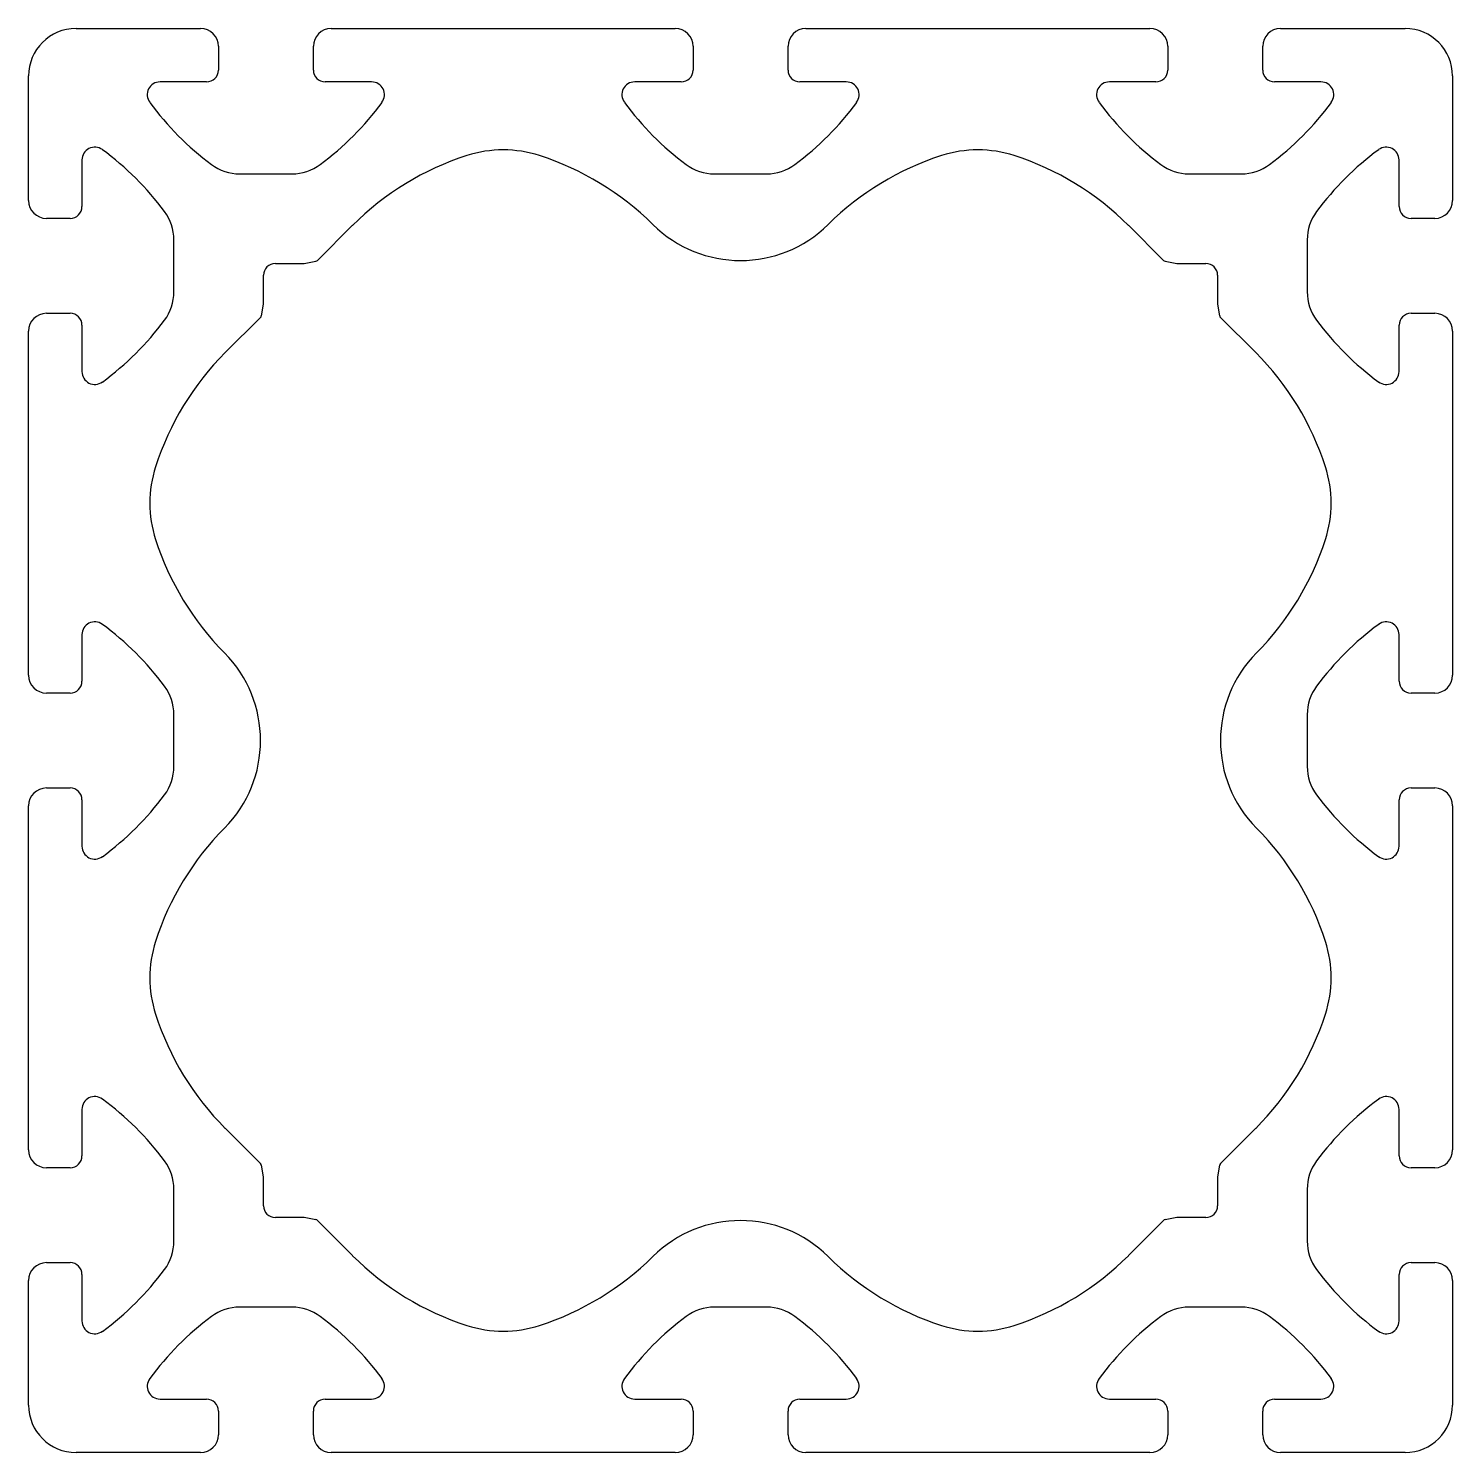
# Model space of a CAD drawing. Extents: x 1118 to 1238, y 902 to 1022.
import ezdxf

# ---------------------------------------------------------------- set-up
doc = ezdxf.new("R2010")
doc.units = 0
doc.layers.get('0').update_dxf_attribs({"linetype": 'CONTINUOUS'})

msp = doc.modelspace()

# ---------------------------------------------------------------- linework, layer by layer
for p, q in [((1122.35, 1021.96), (1132.85, 1021.96)), ((1143.85, 1021.96), (1172.85, 1021.96)), ((1183.85, 1021.96), (1212.85, 1021.96)), ((1223.85, 1021.96), (1234.35, 1021.96)), ((1134.35, 1020.46), (1134.35, 1018.46)), ((1142.35, 1018.46), (1142.35, 1020.46)), ((1174.35, 1020.46), (1174.35, 1018.46)), ((1182.35, 1018.46), (1182.35, 1020.46)), ((1214.35, 1020.46), (1214.35, 1018.46)), ((1222.35, 1018.46), (1222.35, 1020.46)), ((1118.35, 1007.46), (1118.35, 1017.96)), ((1238.35, 1017.96), (1238.35, 1007.46)), ((1133.35, 1017.46), (1129.43, 1017.46)), ((1147.26, 1017.46), (1143.35, 1017.46)), ((1173.35, 1017.46), (1169.43, 1017.46)), ((1187.26, 1017.46), (1183.35, 1017.46)), ((1213.35, 1017.46), (1209.43, 1017.46)), ((1227.26, 1017.46), (1223.35, 1017.46)), ((1122.85, 1010.88), (1122.85, 1006.96)), ((1233.85, 1006.96), (1233.85, 1010.88)), ((1136.15, 1009.71), (1140.54, 1009.71)), ((1176.15, 1009.71), (1180.54, 1009.71)), ((1216.15, 1009.71), (1220.54, 1009.71)), ((1121.85, 1005.96), (1119.85, 1005.96)), ((1236.85, 1005.96), (1234.85, 1005.96)), ((1142.69, 1002.41), (1145.66, 1005.38)), ((1211.03, 1005.38), (1214, 1002.41)), ((1130.6, 999.77), (1130.6, 1004.15)), ((1226.1, 1004.15), (1226.1, 999.77)), ((1139.15, 1002.16), (1141.52, 1002.16)), ((1141.57, 1002.17), (1142.56, 1002.34)), ((1214.13, 1002.34), (1215.12, 1002.17)), ((1215.17, 1002.16), (1217.55, 1002.16)), ((1138.15, 998.78), (1138.15, 1001.16)), ((1218.55, 1001.16), (1218.55, 998.78)), ((1137.97, 997.75), (1138.14, 998.74)), ((1218.55, 998.74), (1218.72, 997.75)), ((1119.85, 997.96), (1121.85, 997.96)), ((1134.93, 994.65), (1137.9, 997.61)), ((1218.79, 997.61), (1221.76, 994.65)), ((1234.85, 997.96), (1236.85, 997.96)), ((1118.35, 967.46), (1118.35, 996.46)), ((1122.85, 996.96), (1122.85, 993.05)), ((1233.85, 993.05), (1233.85, 996.96)), ((1238.35, 996.46), (1238.35, 967.46)), ((1122.85, 970.88), (1122.85, 966.96)), ((1233.85, 966.96), (1233.85, 970.88)), ((1121.85, 965.96), (1119.85, 965.96)), ((1236.85, 965.96), (1234.85, 965.96)), ((1130.6, 959.77), (1130.6, 964.15)), ((1226.1, 964.15), (1226.1, 959.77)), ((1119.85, 957.96), (1121.85, 957.96)), ((1234.85, 957.96), (1236.85, 957.96)), ((1118.35, 927.46), (1118.35, 956.46)), ((1122.85, 956.96), (1122.85, 953.05)), ((1233.85, 953.05), (1233.85, 956.96)), ((1238.35, 956.46), (1238.35, 927.46)), ((1122.85, 930.88), (1122.85, 926.96)), ((1233.85, 926.96), (1233.85, 930.88)), ((1137.9, 926.31), (1134.93, 929.28)), ((1221.76, 929.28), (1218.79, 926.31)), ((1121.85, 925.96), (1119.85, 925.96)), ((1138.14, 925.18), (1137.97, 926.18)), ((1218.72, 926.18), (1218.55, 925.18)), ((1236.85, 925.96), (1234.85, 925.96)), ((1130.6, 919.77), (1130.6, 924.15)), ((1138.15, 922.76), (1138.15, 925.14)), ((1218.55, 925.14), (1218.55, 922.76)), ((1226.1, 924.15), (1226.1, 919.77)), ((1141.52, 921.76), (1139.15, 921.76)), ((1142.56, 921.58), (1141.57, 921.76)), ((1215.12, 921.76), (1214.13, 921.58)), ((1217.55, 921.76), (1215.17, 921.76)), ((1145.66, 918.55), (1142.69, 921.51)), ((1214, 921.51), (1211.03, 918.55)), ((1119.85, 917.96), (1121.85, 917.96)), ((1122.85, 916.96), (1122.85, 913.05)), ((1233.85, 913.05), (1233.85, 916.96)), ((1234.85, 917.96), (1236.85, 917.96)), ((1118.35, 905.96), (1118.35, 916.46)), ((1238.35, 916.46), (1238.35, 905.96)), ((1140.54, 914.21), (1136.15, 914.21)), ((1180.54, 914.21), (1176.15, 914.21)), ((1220.54, 914.21), (1216.15, 914.21)), ((1129.43, 906.46), (1133.35, 906.46)), ((1143.35, 906.46), (1147.26, 906.46)), ((1169.43, 906.46), (1173.35, 906.46)), ((1183.35, 906.46), (1187.26, 906.46)), ((1209.43, 906.46), (1213.35, 906.46)), ((1223.35, 906.46), (1227.26, 906.46)), ((1134.35, 905.46), (1134.35, 903.46)), ((1142.35, 903.46), (1142.35, 905.46)), ((1174.35, 905.46), (1174.35, 903.46)), ((1182.35, 903.46), (1182.35, 905.46)), ((1214.35, 905.46), (1214.35, 903.46)), ((1222.35, 903.46), (1222.35, 905.46)), ((1132.85, 901.96), (1122.35, 901.96)), ((1172.85, 901.96), (1143.85, 901.96)), ((1212.85, 901.96), (1183.85, 901.96)), ((1234.35, 901.96), (1223.85, 901.96))]:
    msp.add_line(p, q)
for centre, radius, start, end in [((1122.35, 1017.96), 4, 90, 180), ((1132.85, 1020.46), 1.5, 360, 90), ((1143.85, 1020.46), 1.5, 90, 180), ((1172.85, 1020.46), 1.5, 360, 90), ((1183.85, 1020.46), 1.5, 90, 180), ((1212.85, 1020.46), 1.5, 360, 90), ((1223.85, 1020.46), 1.5, 90, 180), ((1234.35, 1017.96), 4, 360, 90), ((1133.35, 1018.46), 1, 270, 0), ((1143.35, 1018.46), 1, 180, 270), ((1173.35, 1018.46), 1, 270, 0), ((1183.35, 1018.46), 1, 180, 270), ((1213.35, 1018.46), 1, 270, 0), ((1223.35, 1018.46), 1, 180, 270), ((1129.43, 1016.38), 1.08, 90, 216.3751), ((1147.26, 1016.38), 1.08, 323.6249, 90), ((1169.43, 1016.38), 1.08, 90, 216.3751), ((1187.26, 1016.38), 1.08, 323.6249, 90), ((1209.43, 1016.38), 1.08, 90, 216.3751), ((1227.26, 1016.38), 1.08, 323.6249, 90), ((1148.69, 1030.56), 25, 216.375, 233.3581), ((1128.01, 1030.56), 25, 306.6419, 323.625), ((1188.69, 1030.56), 25, 216.375, 233.3581), ((1168.01, 1030.56), 25, 306.6419, 323.625), ((1228.69, 1030.56), 25, 216.375, 233.3581), ((1208.01, 1030.56), 25, 306.6419, 323.625), ((1123.93, 1010.88), 1.08, 53.6249, 180), ((1109.75, 991.62), 25, 36.6419, 53.625), ((1158.35, 1001.73), 10, 72.1816, 107.8184), ((1198.35, 1001.73), 10, 72.1816, 107.8184), ((1246.95, 991.62), 25, 126.375, 143.3581), ((1232.76, 1010.88), 1.08, 360, 126.3751), ((1136.15, 1013.71), 4, 233.3581, 270), ((1140.54, 1013.71), 4, 270, 306.642), ((1162.63, 988.4), 24, 107.8184, 135), ((1154.06, 988.4), 24, 45.2611, 72.1816), ((1176.15, 1013.71), 4, 233.3581, 270), ((1180.54, 1013.71), 4, 270, 306.6419), ((1202.63, 988.4), 24, 107.8184, 134.7389), ((1194.06, 988.4), 24, 45, 72.1816), ((1216.15, 1013.71), 4, 233.3581, 270), ((1220.54, 1013.71), 4, 270, 306.642), ((1119.85, 1007.46), 1.5, 180, 270), ((1121.85, 1006.96), 1, 270, 0), ((1234.85, 1006.96), 1, 180, 270), ((1236.85, 1007.46), 1.5, 270, 0), ((1126.6, 1004.15), 4, 0, 36.642), ((1230.1, 1004.15), 4, 143.3581, 180), ((1178.35, 1012.91), 10.5, 225.2611, 314.7389), ((1139.15, 1001.16), 1, 90, 180), ((1141.52, 1002.41), 0.25, 270, 280), ((1142.52, 1002.59), 0.25, 280, 315), ((1214.17, 1002.59), 0.25, 225, 260), ((1215.17, 1002.41), 0.25, 260, 270), ((1217.55, 1001.16), 1, 0, 90), ((1126.6, 999.77), 4, 323.358, 360), ((1230.1, 999.77), 4, 180, 216.642), ((1137.9, 998.78), 0.25, 350, 0), ((1218.8, 998.78), 0.25, 180, 190), ((1119.85, 996.46), 1.5, 90, 180), ((1121.85, 996.96), 1, 0, 90), ((1109.75, 1012.3), 25, 306.375, 323.3581), ((1137.72, 997.79), 0.25, 315, 350), ((1218.97, 997.79), 0.25, 190, 225), ((1246.95, 1012.3), 25, 216.6419, 233.625), ((1234.85, 996.96), 1, 90, 180), ((1236.85, 996.46), 1.5, 360, 90), ((1151.9, 977.68), 24, 135, 162.1816), ((1204.79, 977.68), 24, 17.8184, 45), ((1123.93, 993.05), 1.08, 180, 306.3751), ((1232.76, 993.05), 1.08, 233.6249, 0), ((1138.57, 981.96), 10, 162.1816, 197.8184), ((1218.12, 981.96), 10, 342.1816, 17.8184), ((1151.9, 986.25), 24, 197.8184, 224.7389), ((1204.79, 986.25), 24, 315.2611, 342.1816), ((1123.93, 970.88), 1.08, 53.6249, 180), ((1109.75, 951.62), 25, 36.6419, 53.625), ((1246.95, 951.62), 25, 126.375, 143.3581), ((1232.76, 970.88), 1.08, 360, 126.3751), ((1127.4, 961.96), 10.5, 315.2611, 44.7389), ((1229.29, 961.96), 10.5, 135.2611, 224.7389), ((1119.85, 967.46), 1.5, 180, 270), ((1236.85, 967.46), 1.5, 270, 0), ((1121.85, 966.96), 1, 270, 0), ((1126.6, 964.15), 4, 0, 36.6419), ((1230.1, 964.15), 4, 143.3581, 180), ((1234.85, 966.96), 1, 180, 270), ((1126.6, 959.77), 4, 323.3581, 0), ((1230.1, 959.77), 4, 180, 216.6419), ((1119.85, 956.46), 1.5, 90, 180), ((1121.85, 956.96), 1, 0, 90), ((1234.85, 956.96), 1, 90, 180), ((1236.85, 956.46), 1.5, 360, 90), ((1109.75, 972.3), 25, 306.375, 323.3581), ((1246.95, 972.3), 25, 216.6419, 233.625), ((1151.9, 937.68), 24, 135.2611, 162.1816), ((1204.79, 937.68), 24, 17.8184, 44.7389), ((1123.93, 953.05), 1.08, 180, 306.3751), ((1232.76, 953.05), 1.08, 233.6249, 0), ((1138.57, 941.96), 10, 162.1816, 197.8184), ((1218.12, 941.96), 10, 342.1816, 17.8184), ((1151.9, 946.25), 24, 197.8184, 225), ((1204.79, 946.25), 24, 315, 342.1816), ((1123.93, 930.88), 1.08, 53.6249, 180), ((1109.75, 911.62), 25, 36.6419, 53.625), ((1246.95, 911.62), 25, 126.375, 143.3581), ((1232.76, 930.88), 1.08, 360, 126.3751), ((1119.85, 927.46), 1.5, 180, 270), ((1121.85, 926.96), 1, 270, 0), ((1126.6, 924.15), 4, 0, 36.642), ((1230.1, 924.15), 4, 143.3581, 180), ((1234.85, 926.96), 1, 180, 270), ((1236.85, 927.46), 1.5, 270, 0), ((1137.72, 926.13), 0.25, 10, 45), ((1218.97, 926.13), 0.25, 135, 170), ((1137.9, 925.14), 0.25, 360, 10), ((1218.8, 925.14), 0.25, 170, 180), ((1139.15, 922.76), 1, 180, 270), ((1141.52, 921.51), 0.25, 80, 90), ((1215.17, 921.51), 0.25, 90, 100), ((1217.55, 922.76), 1, 270, 0), ((1142.52, 921.34), 0.25, 45, 80), ((1178.35, 911.01), 10.5, 45.2611, 134.7389), ((1214.17, 921.34), 0.25, 100, 135), ((1126.6, 919.77), 4, 323.358, 360), ((1230.1, 919.77), 4, 180, 216.642), ((1162.63, 935.52), 24, 225, 252.1816), ((1154.06, 935.52), 24, 287.8184, 314.7389), ((1202.63, 935.52), 24, 225.2611, 252.1816), ((1194.06, 935.52), 24, 287.8184, 315), ((1119.85, 916.46), 1.5, 90, 180), ((1121.85, 916.96), 1, 0, 90), ((1109.75, 932.3), 25, 306.375, 323.3581), ((1246.95, 932.3), 25, 216.6419, 233.625), ((1234.85, 916.96), 1, 90, 180), ((1236.85, 916.46), 1.5, 360, 90), ((1148.69, 893.36), 25, 126.6419, 143.625), ((1136.15, 910.21), 4, 90, 126.642), ((1140.54, 910.21), 4, 53.358, 90), ((1128.01, 893.36), 25, 36.375, 53.3581), ((1188.69, 893.36), 25, 126.6419, 143.625), ((1176.15, 910.21), 4, 90, 126.6419), ((1180.54, 910.21), 4, 53.3581, 90), ((1168.01, 893.36), 25, 36.375, 53.3581), ((1228.69, 893.36), 25, 126.6419, 143.625), ((1216.15, 910.21), 4, 90, 126.642), ((1220.54, 910.21), 4, 53.358, 90), ((1208.01, 893.36), 25, 36.375, 53.3581), ((1123.93, 913.05), 1.08, 180, 306.3751), ((1158.35, 922.19), 10, 252.1816, 287.8184), ((1198.35, 922.19), 10, 252.1816, 287.8184), ((1232.76, 913.05), 1.08, 233.6249, 0), ((1129.43, 907.55), 1.08, 143.6249, 270), ((1147.26, 907.55), 1.08, 270, 36.3751), ((1169.43, 907.55), 1.08, 143.6249, 270), ((1187.26, 907.55), 1.08, 270, 36.3751), ((1209.43, 907.55), 1.08, 143.6249, 270), ((1227.26, 907.55), 1.08, 270, 36.3751), ((1133.35, 905.46), 1, 0, 90), ((1143.35, 905.46), 1, 90, 180), ((1173.35, 905.46), 1, 0, 90), ((1183.35, 905.46), 1, 90, 180), ((1213.35, 905.46), 1, 0, 90), ((1223.35, 905.46), 1, 90, 180), ((1122.35, 905.96), 4, 180, 270), ((1234.35, 905.96), 4, 270, 0), ((1132.85, 903.46), 1.5, 270, 0), ((1143.85, 903.46), 1.5, 180, 270), ((1172.85, 903.46), 1.5, 270, 0), ((1183.85, 903.46), 1.5, 180, 270), ((1212.85, 903.46), 1.5, 270, 0), ((1223.85, 903.46), 1.5, 180, 270)]:
    msp.add_arc(centre, radius, start, end)

doc.saveas('drawing.dxf')
